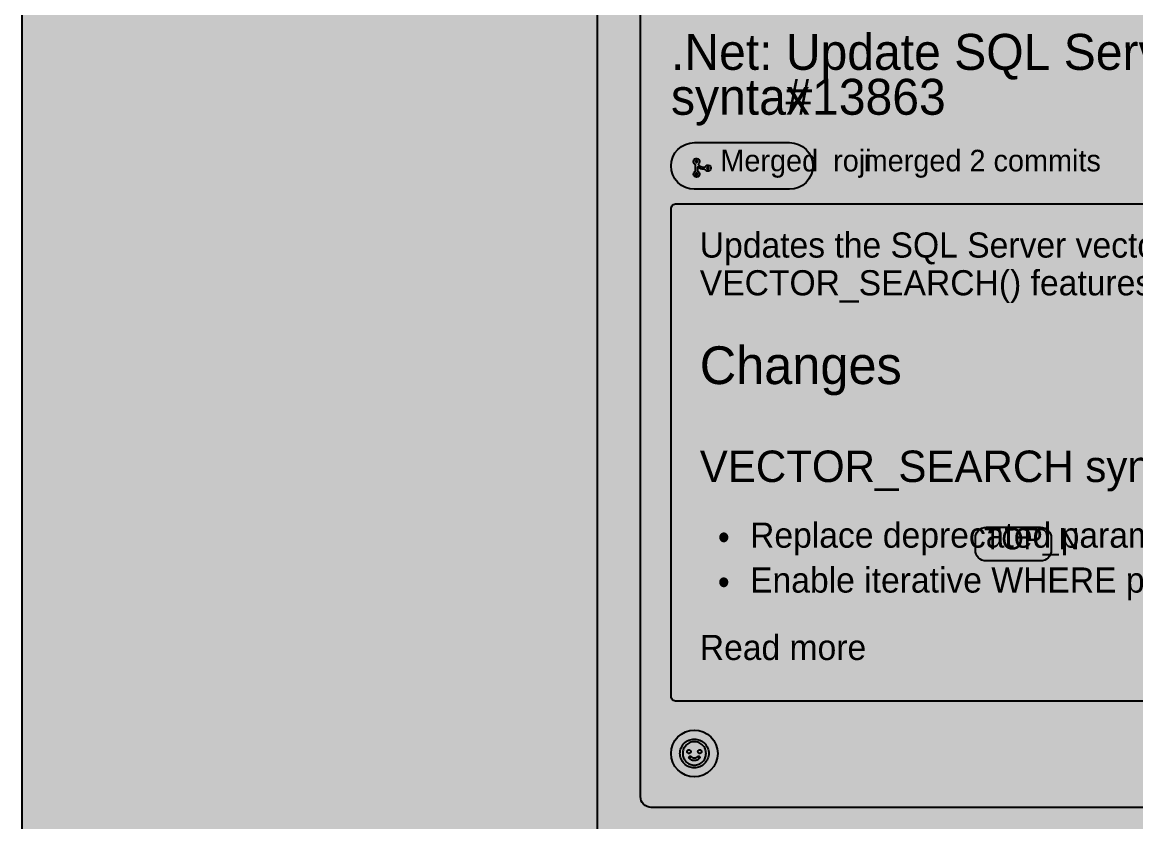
# Model space of a CAD drawing. Extents: x 0 to 2255, y 1 to 8699.
# Drawn here: x 0 to 620, y 7800 to 8245 of the extents above; entities that cross this region are included whole.
import ezdxf

# ---------------------------------------------------------------- set-up
doc = ezdxf.new("R2010")
doc.units = 0

msp = doc.modelspace()

# ---------------------------------------------------------------- hatches: boundary and pattern name
at = {"true_color": 0x0d1117}
for points in [[(0, 8699), (1280, 8699), (1280, 0.77), (0, 0.77)], [(0, 8635), (1280, 8635), (1280, 0.77), (0, 0.77)], [(0, 8635), (320, 8635), (320, 0.77), (0, 0.77)], [(350, 8315), (998.03, 8315), (998.03, 8315), (999.2, 8314.88), (1000.33, 8314.54), (1001.37, 8313.99), (1002.28, 8313.24), (1003.02, 8312.33), (1003.58, 8311.3), (1003.92, 8310.17), (1004.03, 8309), (1004.03, 7814.07), (1004.03, 7814.07), (1003.92, 7812.9), (1003.58, 7811.77), (1003.02, 7810.73), (1002.28, 7809.82), (1001.37, 7809.08), (1000.33, 7808.52), (999.2, 7808.18), (998.03, 7808.07), (350, 7808.07), (350, 7808.07), (348.83, 7808.18), (347.7, 7808.52), (346.67, 7809.08), (345.76, 7809.82), (345.01, 7810.73), (344.46, 7811.77), (344.12, 7812.9), (344, 7814.07), (344, 8309), (344, 8309), (344.12, 8310.17), (344.46, 8311.3), (345.01, 8312.33), (345.76, 8313.24), (346.67, 8313.99), (347.7, 8314.54), (348.83, 8314.88), (350, 8315)]]:
    msp.add_hatch(color=256, dxfattribs=at).paths.add_polyline_path(points, flags=0)
at = {"true_color": 0x010409}
msp.add_hatch(color=256, dxfattribs=at).paths.add_polyline_path([(0, 8635), (1280, 8635), (1280, 0.77), (0, 0.77)], flags=0)
at = {"true_color": 0x8957e5}
msp.add_hatch(color=256, dxfattribs=at).paths.add_polyline_path([(374, 8178), (426.93, 8178), (426.93, 8178), (429.47, 8177.75), (431.91, 8177.01), (434.16, 8175.81), (436.13, 8174.19), (437.74, 8172.22), (438.94, 8169.97), (439.68, 8167.54), (439.93, 8165), (439.93, 8165), (439.93, 8165), (439.68, 8162.46), (438.94, 8160.03), (437.74, 8157.78), (436.13, 8155.81), (434.16, 8154.19), (431.91, 8152.99), (429.47, 8152.25), (426.93, 8152), (374, 8152), (374, 8152), (371.46, 8152.25), (369.03, 8152.99), (366.78, 8154.19), (364.81, 8155.81), (363.19, 8157.78), (361.99, 8160.03), (361.25, 8162.46), (361, 8165), (361, 8165), (361, 8165), (361.25, 8167.54), (361.99, 8169.97), (363.19, 8172.22), (364.81, 8174.19), (366.78, 8175.81), (369.03, 8177.01), (371.46, 8177.75), (374, 8178)], flags=0)
at = {"true_color": 0xffffff}
h = msp.add_hatch(color=256, dxfattribs=at)
h.paths.add_polyline_path([(376.09, 8166.13), (376.46, 8165.56), (376.94, 8165.08), (377.51, 8164.71), (378.15, 8164.47), (378.83, 8164.38), (379.51, 8164.38), (380.06, 8164.58), (380.48, 8165.11), (381.08, 8165.43), (381.76, 8165.49), (382.4, 8165.28), (382.91, 8164.83), (383.2, 8164.21), (383.23, 8163.53), (382.98, 8162.9), (382.51, 8162.41), (381.88, 8162.15), (381.2, 8162.16), (380.58, 8162.44), (380.12, 8162.93), (379.64, 8163.25), (378.95, 8163.25), (378.27, 8163.3), (377.61, 8163.46), (376.98, 8163.72), (376.4, 8164.08), (375.88, 8164.52), (375.75, 8164.16), (375.75, 8163.48), (375.75, 8162.79), (375.75, 8162.11), (376.27, 8161.73), (376.69, 8161.2), (376.87, 8160.54), (376.78, 8159.87), (376.43, 8159.29), (375.87, 8158.9), (375.21, 8158.75), (374.54, 8158.88), (373.98, 8159.26), (373.61, 8159.83), (373.5, 8160.5), (373.66, 8161.16), (374.07, 8161.7), (374.62, 8162.06), (374.62, 8162.75), (374.62, 8163.43), (374.62, 8164.11), (374.62, 8164.8), (374.62, 8165.48), (374.45, 8166.05), (373.91, 8166.46), (373.58, 8167.05), (373.51, 8167.73), (373.71, 8168.38), (374.15, 8168.89), (374.76, 8169.19), (375.44, 8169.23), (376.08, 8169), (376.57, 8168.53), (376.84, 8167.91), (376.84, 8167.23), (376.58, 8166.6), (376.09, 8166.13)], flags=0)
h.paths.add_polyline_path([(375.19, 8159.88), (375.24, 8159.88), (375.3, 8159.89), (375.35, 8159.9), (375.4, 8159.92), (375.45, 8159.94), (375.5, 8159.97), (375.54, 8160), (375.59, 8160.04), (375.62, 8160.08), (375.66, 8160.13), (375.68, 8160.17), (375.71, 8160.22), (375.73, 8160.27), (375.74, 8160.33), (375.75, 8160.38), (375.75, 8160.44), (375.75, 8160.49), (375.74, 8160.55), (375.73, 8160.6), (375.71, 8160.65), (375.68, 8160.7), (375.66, 8160.75), (375.62, 8160.79), (375.59, 8160.84), (375.54, 8160.87), (375.5, 8160.91), (375.45, 8160.93), (375.4, 8160.96), (375.35, 8160.98), (375.3, 8160.99), (375.24, 8161), (375.19, 8161), (375.13, 8161), (375.08, 8160.99), (375.02, 8160.98), (374.97, 8160.96), (374.92, 8160.93), (374.88, 8160.91), (374.83, 8160.87), (374.79, 8160.84), (374.75, 8160.79), (374.72, 8160.75), (374.69, 8160.7), (374.67, 8160.65), (374.65, 8160.6), (374.64, 8160.55), (374.63, 8160.49), (374.62, 8160.44), (374.63, 8160.38), (374.64, 8160.33), (374.65, 8160.27), (374.67, 8160.22), (374.69, 8160.17), (374.72, 8160.13), (374.75, 8160.08), (374.79, 8160.04), (374.83, 8160), (374.88, 8159.97), (374.92, 8159.94), (374.97, 8159.92), (375.02, 8159.9), (375.08, 8159.89), (375.13, 8159.88), (375.19, 8159.88)], flags=0)
h.paths.add_polyline_path([(381.56, 8163.25), (381.62, 8163.25), (381.67, 8163.26), (381.73, 8163.27), (381.78, 8163.29), (381.83, 8163.32), (381.87, 8163.34), (381.92, 8163.38), (381.96, 8163.41), (382, 8163.46), (382.03, 8163.5), (382.06, 8163.55), (382.08, 8163.6), (382.1, 8163.65), (382.11, 8163.7), (382.12, 8163.76), (382.12, 8163.81), (382.12, 8163.87), (382.11, 8163.92), (382.1, 8163.98), (382.08, 8164.03), (382.06, 8164.08), (382.03, 8164.12), (382, 8164.17), (381.96, 8164.21), (381.92, 8164.25), (381.87, 8164.28), (381.83, 8164.31), (381.78, 8164.33), (381.73, 8164.35), (381.67, 8164.36), (381.62, 8164.37), (381.56, 8164.38), (381.51, 8164.37), (381.45, 8164.36), (381.4, 8164.35), (381.35, 8164.33), (381.3, 8164.31), (381.25, 8164.28), (381.21, 8164.25), (381.16, 8164.21), (381.13, 8164.17), (381.09, 8164.12), (381.07, 8164.08), (381.04, 8164.03), (381.02, 8163.98), (381.01, 8163.92), (381, 8163.87), (381, 8163.81), (381, 8163.76), (381.01, 8163.7), (381.02, 8163.65), (381.04, 8163.6), (381.07, 8163.55), (381.09, 8163.5), (381.13, 8163.46), (381.16, 8163.41), (381.21, 8163.38), (381.25, 8163.34), (381.3, 8163.32), (381.35, 8163.29), (381.4, 8163.27), (381.45, 8163.26), (381.51, 8163.25), (381.56, 8163.25)], flags=0)
h.paths.add_polyline_path([(375.75, 8167.56), (375.75, 8167.62), (375.74, 8167.67), (375.73, 8167.73), (375.71, 8167.78), (375.68, 8167.83), (375.65, 8167.87), (375.62, 8167.92), (375.58, 8167.96), (375.54, 8168), (375.5, 8168.03), (375.45, 8168.06), (375.4, 8168.08), (375.35, 8168.1), (375.3, 8168.11), (375.24, 8168.12), (375.19, 8168.12), (375.13, 8168.12), (375.08, 8168.11), (375.02, 8168.1), (374.97, 8168.08), (374.92, 8168.06), (374.87, 8168.03), (374.83, 8167.99), (374.79, 8167.96), (374.75, 8167.92), (374.72, 8167.87), (374.69, 8167.82), (374.67, 8167.77), (374.65, 8167.72), (374.64, 8167.67), (374.63, 8167.61), (374.62, 8167.56), (374.63, 8167.5), (374.64, 8167.45), (374.65, 8167.4), (374.67, 8167.34), (374.69, 8167.29), (374.72, 8167.25), (374.75, 8167.2), (374.79, 8167.16), (374.83, 8167.12), (374.88, 8167.09), (374.92, 8167.06), (374.97, 8167.04), (375.03, 8167.02), (375.08, 8167.01), (375.13, 8167), (375.19, 8167), (375.24, 8167), (375.3, 8167.01), (375.35, 8167.02), (375.4, 8167.04), (375.45, 8167.07), (375.5, 8167.09), (375.55, 8167.13), (375.59, 8167.16), (375.62, 8167.21), (375.66, 8167.25), (375.68, 8167.3), (375.71, 8167.35), (375.73, 8167.4), (375.74, 8167.45), (375.75, 8167.51), (375.75, 8167.56)], flags=0)
at = {"true_color": 0x151b23}
for points in [[(364, 8144), (984.03, 8144), (984.03, 8144), (984.62, 8143.94), (985.18, 8143.77), (985.7, 8143.49), (986.15, 8143.12), (986.53, 8142.67), (986.8, 8142.15), (986.98, 8141.59), (987.03, 8141), (987.03, 7870.07), (987.03, 7870.07), (986.98, 7869.48), (986.8, 7868.92), (986.53, 7868.4), (986.15, 7867.95), (985.7, 7867.57), (985.18, 7867.3), (984.62, 7867.12), (984.03, 7867.07), (364, 7867.07), (364, 7867.07), (363.41, 7867.12), (362.85, 7867.3), (362.33, 7867.57), (361.88, 7867.95), (361.51, 7868.4), (361.23, 7868.92), (361.06, 7869.48), (361, 7870.07), (361, 8141), (361, 8141), (361.06, 8141.59), (361.23, 8142.15), (361.51, 8142.67), (361.88, 8143.12), (362.33, 8143.49), (362.85, 8143.77), (363.41, 8143.94), (364, 8144)], [(374, 7851.07), (374, 7851.07), (374, 7851.07), (376.54, 7850.82), (378.97, 7850.08), (381.22, 7848.88), (383.19, 7847.26), (384.81, 7845.29), (386.01, 7843.04), (386.75, 7840.6), (387, 7838.07), (387, 7838.07), (387, 7838.07), (386.75, 7835.53), (386.01, 7833.09), (384.81, 7830.84), (383.19, 7828.87), (381.22, 7827.26), (378.97, 7826.06), (376.54, 7825.32), (374, 7825.07), (374, 7825.07), (374, 7825.07), (371.46, 7825.32), (369.03, 7826.06), (366.78, 7827.26), (364.81, 7828.87), (363.19, 7830.84), (361.99, 7833.09), (361.25, 7835.53), (361, 7838.07), (361, 7838.07), (361, 7838.07), (361.25, 7840.6), (361.99, 7843.04), (363.19, 7845.29), (364.81, 7847.26), (366.78, 7848.88), (369.03, 7850.08), (371.46, 7850.82), (374, 7851.07)]]:
    msp.add_hatch(color=256, dxfattribs=at).paths.add_polyline_path(points, flags=0)
at = {"true_color": 0x656c76}
msp.add_hatch(color=256, dxfattribs=at).paths.add_polyline_path([(536.35, 7963.95), (566.63, 7963.95), (566.63, 7963.95), (567.8, 7963.83), (568.93, 7963.49), (569.97, 7962.94), (570.88, 7962.19), (571.62, 7961.28), (572.18, 7960.25), (572.52, 7959.12), (572.63, 7957.95), (572.63, 7951.18), (572.63, 7951.18), (572.52, 7950.01), (572.18, 7948.89), (571.62, 7947.85), (570.88, 7946.94), (569.97, 7946.19), (568.93, 7945.64), (567.8, 7945.3), (566.63, 7945.18), (536.35, 7945.18), (536.35, 7945.18), (535.18, 7945.3), (534.05, 7945.64), (533.02, 7946.19), (532.11, 7946.94), (531.36, 7947.85), (530.81, 7948.89), (530.47, 7950.01), (530.35, 7951.18), (530.35, 7957.95), (530.35, 7957.95), (530.47, 7959.12), (530.81, 7960.25), (531.36, 7961.28), (532.11, 7962.19), (533.02, 7962.94), (534.05, 7963.49), (535.18, 7963.83), (536.35, 7963.95)], flags=0)
at = {"true_color": 0x9198a1}
h = msp.add_hatch(color=256, dxfattribs=at)
h.paths.add_polyline_path([(374, 7846.07), (374.78, 7846.03), (375.56, 7845.91), (376.32, 7845.72), (377.06, 7845.46), (377.77, 7845.12), (378.44, 7844.72), (379.08, 7844.25), (379.66, 7843.72), (380.18, 7843.14), (380.65, 7842.51), (381.06, 7841.84), (381.39, 7841.13), (381.66, 7840.39), (381.85, 7839.63), (381.96, 7838.85), (382, 7838.07), (381.96, 7837.28), (381.85, 7836.51), (381.66, 7835.74), (381.39, 7835), (381.06, 7834.29), (380.65, 7833.62), (380.18, 7832.99), (379.66, 7832.41), (379.08, 7831.88), (378.44, 7831.41), (377.77, 7831.01), (377.06, 7830.67), (376.32, 7830.41), (375.56, 7830.22), (374.78, 7830.1), (374, 7830.07), (373.22, 7830.1), (372.44, 7830.22), (371.68, 7830.41), (370.94, 7830.67), (370.23, 7831.01), (369.56, 7831.41), (368.92, 7831.88), (368.34, 7832.41), (367.82, 7832.99), (367.35, 7833.62), (366.94, 7834.29), (366.61, 7835), (366.34, 7835.74), (366.15, 7836.51), (366.04, 7837.28), (366, 7838.07), (366.04, 7838.85), (366.15, 7839.63), (366.34, 7840.39), (366.61, 7841.13), (366.94, 7841.84), (367.35, 7842.51), (367.82, 7843.14), (368.34, 7843.72), (368.92, 7844.25), (369.56, 7844.72), (370.23, 7845.12), (370.94, 7845.46), (371.68, 7845.72), (372.44, 7845.91), (373.22, 7846.03), (374, 7846.07)], flags=0)
h.paths.add_polyline_path([(367.5, 7838.07), (367.53, 7837.43), (367.62, 7836.8), (367.78, 7836.18), (367.99, 7835.58), (368.27, 7835), (368.59, 7834.46), (368.98, 7833.94), (369.4, 7833.47), (369.88, 7833.04), (370.39, 7832.66), (370.94, 7832.33), (371.51, 7832.06), (372.11, 7831.84), (372.73, 7831.69), (373.36, 7831.6), (374, 7831.57), (374.64, 7831.6), (375.27, 7831.69), (375.89, 7831.84), (376.49, 7832.06), (377.06, 7832.33), (377.61, 7832.66), (378.12, 7833.04), (378.6, 7833.47), (379.02, 7833.94), (379.41, 7834.46), (379.73, 7835), (380.01, 7835.58), (380.22, 7836.18), (380.38, 7836.8), (380.47, 7837.43), (380.5, 7838.07), (380.47, 7838.7), (380.38, 7839.34), (380.22, 7839.95), (380.01, 7840.55), (379.73, 7841.13), (379.41, 7841.68), (379.02, 7842.19), (378.6, 7842.66), (378.12, 7843.09), (377.61, 7843.47), (377.06, 7843.8), (376.49, 7844.07), (375.89, 7844.29), (375.27, 7844.44), (374.64, 7844.54), (374, 7844.57), (373.36, 7844.54), (372.73, 7844.44), (372.11, 7844.29), (371.51, 7844.07), (370.94, 7843.8), (370.39, 7843.47), (369.88, 7843.09), (369.4, 7842.66), (368.98, 7842.19), (368.59, 7841.68), (368.27, 7841.13), (367.99, 7840.55), (367.78, 7839.95), (367.62, 7839.34), (367.53, 7838.7), (367.5, 7838.07)], flags=0)
h.paths.add_polyline_path([(371.32, 7836.43), (371.55, 7836.54), (371.81, 7836.56), (372.05, 7836.5), (372.27, 7836.36), (372.44, 7836.17), (372.63, 7836), (372.84, 7835.86), (373.08, 7835.74), (373.32, 7835.66), (373.57, 7835.6), (373.82, 7835.57), (374.08, 7835.57), (374.34, 7835.59), (374.59, 7835.63), (374.84, 7835.71), (375.07, 7835.81), (375.29, 7835.94), (375.49, 7836.1), (375.67, 7836.29), (375.86, 7836.46), (376.1, 7836.55), (376.35, 7836.56), (376.6, 7836.49), (376.8, 7836.33), (376.94, 7836.12), (377, 7835.87), (376.97, 7835.61), (376.86, 7835.39), (376.73, 7835.22), (376.56, 7835.04), (376.36, 7834.87), (376.16, 7834.72), (375.94, 7834.58), (375.71, 7834.46), (375.48, 7834.35), (375.24, 7834.26), (374.99, 7834.19), (374.74, 7834.13), (374.49, 7834.09), (374.23, 7834.07), (373.97, 7834.07), (373.72, 7834.08), (373.46, 7834.1), (373.21, 7834.14), (372.96, 7834.2), (372.71, 7834.28), (372.47, 7834.37), (372.24, 7834.48), (372.01, 7834.61), (371.8, 7834.75), (371.6, 7834.91), (371.41, 7835.08), (371.23, 7835.27), (371.22, 7835.45), (371.43, 7835.59), (371.64, 7835.74), (371.65, 7835.74), (371.43, 7835.6), (371.22, 7835.45), (371.06, 7835.52), (371, 7835.77), (371.03, 7836.02), (371.14, 7836.25), (371.32, 7836.43)], flags=0)
h.paths.add_polyline_path([(378, 7839.07), (378, 7838.97), (377.98, 7838.87), (377.96, 7838.78), (377.92, 7838.68), (377.88, 7838.6), (377.83, 7838.51), (377.77, 7838.43), (377.71, 7838.36), (377.63, 7838.29), (377.56, 7838.24), (377.47, 7838.18), (377.38, 7838.14), (377.29, 7838.11), (377.2, 7838.09), (377.1, 7838.07), (377, 7838.07), (376.9, 7838.07), (376.8, 7838.09), (376.71, 7838.11), (376.62, 7838.14), (376.53, 7838.18), (376.44, 7838.24), (376.37, 7838.29), (376.29, 7838.36), (376.23, 7838.43), (376.17, 7838.51), (376.12, 7838.6), (376.08, 7838.68), (376.04, 7838.78), (376.02, 7838.87), (376, 7838.97), (376, 7839.07), (376, 7839.16), (376.02, 7839.26), (376.04, 7839.36), (376.08, 7839.45), (376.12, 7839.54), (376.17, 7839.62), (376.23, 7839.7), (376.29, 7839.77), (376.37, 7839.84), (376.44, 7839.9), (376.53, 7839.95), (376.62, 7839.99), (376.71, 7840.02), (376.8, 7840.05), (376.9, 7840.06), (377, 7840.07), (377.1, 7840.06), (377.2, 7840.05), (377.29, 7840.02), (377.38, 7839.99), (377.47, 7839.95), (377.56, 7839.9), (377.63, 7839.84), (377.71, 7839.77), (377.77, 7839.7), (377.83, 7839.62), (377.88, 7839.54), (377.92, 7839.45), (377.96, 7839.36), (377.98, 7839.26), (378, 7839.16), (378, 7839.07)], flags=0)
h.paths.add_polyline_path([(371, 7838.07), (370.9, 7838.07), (370.8, 7838.09), (370.71, 7838.11), (370.62, 7838.14), (370.53, 7838.18), (370.44, 7838.24), (370.37, 7838.29), (370.29, 7838.36), (370.23, 7838.43), (370.17, 7838.51), (370.12, 7838.6), (370.08, 7838.68), (370.04, 7838.78), (370.02, 7838.87), (370, 7838.97), (370, 7839.07), (370, 7839.16), (370.02, 7839.26), (370.04, 7839.36), (370.08, 7839.45), (370.12, 7839.54), (370.17, 7839.62), (370.23, 7839.7), (370.29, 7839.77), (370.37, 7839.84), (370.44, 7839.9), (370.53, 7839.95), (370.62, 7839.99), (370.71, 7840.02), (370.8, 7840.05), (370.9, 7840.06), (371, 7840.07), (371.1, 7840.06), (371.2, 7840.05), (371.29, 7840.02), (371.38, 7839.99), (371.47, 7839.95), (371.56, 7839.9), (371.63, 7839.84), (371.71, 7839.77), (371.77, 7839.7), (371.83, 7839.62), (371.88, 7839.54), (371.92, 7839.45), (371.96, 7839.36), (371.98, 7839.26), (372, 7839.16), (372, 7839.07), (372, 7838.97), (371.98, 7838.87), (371.96, 7838.78), (371.92, 7838.68), (371.88, 7838.6), (371.83, 7838.51), (371.77, 7838.43), (371.71, 7838.36), (371.63, 7838.29), (371.56, 7838.24), (371.47, 7838.18), (371.38, 7838.14), (371.29, 7838.11), (371.2, 7838.09), (371.1, 7838.07), (371, 7838.07)], flags=0)
h.paths.add_polyline_path([(376.25, 7835.82), (376.27, 7835.8), (376.29, 7835.79), (376.31, 7835.78), (376.32, 7835.76), (376.34, 7835.75), (376.36, 7835.74), (376.38, 7835.73), (376.4, 7835.71), (376.42, 7835.7), (376.44, 7835.69), (376.45, 7835.67), (376.47, 7835.66), (376.49, 7835.65), (376.51, 7835.63), (376.53, 7835.62), (376.55, 7835.61), (376.56, 7835.6), (376.58, 7835.58), (376.6, 7835.57), (376.62, 7835.56), (376.64, 7835.54), (376.66, 7835.53), (376.68, 7835.52), (376.69, 7835.5), (376.71, 7835.49), (376.73, 7835.48), (376.75, 7835.47), (376.77, 7835.45), (376.79, 7835.44), (376.8, 7835.43), (376.82, 7835.41), (376.84, 7835.4), (376.82, 7835.41), (376.8, 7835.43), (376.79, 7835.44), (376.77, 7835.45), (376.75, 7835.47), (376.73, 7835.48), (376.71, 7835.49), (376.69, 7835.5), (376.68, 7835.52), (376.66, 7835.53), (376.64, 7835.54), (376.62, 7835.56), (376.6, 7835.57), (376.58, 7835.58), (376.56, 7835.6), (376.55, 7835.61), (376.53, 7835.62), (376.51, 7835.63), (376.49, 7835.65), (376.47, 7835.66), (376.45, 7835.67), (376.44, 7835.69), (376.42, 7835.7), (376.4, 7835.71), (376.38, 7835.73), (376.36, 7835.74), (376.34, 7835.75), (376.32, 7835.76), (376.31, 7835.78), (376.29, 7835.79), (376.27, 7835.8), (376.25, 7835.82)], flags=0)

# ---------------------------------------------------------------- linework, layer by layer
at = {"true_color": 0x0d1117}
for points in [[(0, 8699), (1280, 8699), (1280, 0.77), (0, 0.77)], [(0, 8635), (1280, 8635), (1280, 0.77), (0, 0.77)], [(0, 8635), (320, 8635), (320, 0.77), (0, 0.77)]]:
    msp.add_lwpolyline(points, close=True, dxfattribs=at)
at = {"true_color": 0x010409}
msp.add_lwpolyline([(0, 8635), (1280, 8635), (1280, 0.77), (0, 0.77)], close=True, dxfattribs=at)
at = {"true_color": 0x3d444d}
msp.add_lwpolyline([(998.03, 7808.07), (350, 7808.07), (350, 7808.07), (348.83, 7808.18), (347.7, 7808.52), (346.67, 7809.08), (345.76, 7809.82), (345.01, 7810.73), (344.46, 7811.77), (344.12, 7812.9), (344, 7814.07), (344, 8309), (344, 8309), (344.12, 8310.17), (344.46, 8311.3), (345.01, 8312.33), (345.76, 8313.24), (346.67, 8313.99), (347.7, 8314.54), (348.83, 8314.88), (350, 8315), (350, 8315), (998.03, 8315)], dxfattribs=at)
at = {"true_color": 0x8957e5}
msp.add_lwpolyline([(374, 8178), (426.93, 8178), (426.93, 8178), (429.47, 8177.75), (431.91, 8177.01), (434.16, 8175.81), (436.13, 8174.19), (437.74, 8172.22), (438.94, 8169.97), (439.68, 8167.54), (439.93, 8165), (439.93, 8165), (439.93, 8165), (439.68, 8162.46), (438.94, 8160.03), (437.74, 8157.78), (436.13, 8155.81), (434.16, 8154.19), (431.91, 8152.99), (429.47, 8152.25), (426.93, 8152), (374, 8152), (374, 8152), (371.46, 8152.25), (369.03, 8152.99), (366.78, 8154.19), (364.81, 8155.81), (363.19, 8157.78), (361.99, 8160.03), (361.25, 8162.46), (361, 8165), (361, 8165), (361, 8165), (361.25, 8167.54), (361.99, 8169.97), (363.19, 8172.22), (364.81, 8174.19), (366.78, 8175.81), (369.03, 8177.01), (371.46, 8177.75), (374, 8178)], close=True, dxfattribs=at)
at = {"true_color": 0xffffff}
for points in [[(376.09, 8166.13), (376.46, 8165.56), (376.94, 8165.08), (377.51, 8164.71), (378.15, 8164.47), (378.83, 8164.38), (379.51, 8164.38), (380.06, 8164.58), (380.48, 8165.11), (381.08, 8165.43), (381.76, 8165.49), (382.4, 8165.28), (382.91, 8164.83), (383.2, 8164.21), (383.23, 8163.53), (382.98, 8162.9), (382.51, 8162.41), (381.88, 8162.15), (381.2, 8162.16), (380.58, 8162.44), (380.12, 8162.93), (379.64, 8163.25), (378.95, 8163.25), (378.27, 8163.3), (377.61, 8163.46), (376.98, 8163.72), (376.4, 8164.08), (375.88, 8164.52), (375.75, 8164.16), (375.75, 8163.48), (375.75, 8162.79), (375.75, 8162.11), (376.27, 8161.73), (376.69, 8161.2), (376.87, 8160.54), (376.78, 8159.87), (376.43, 8159.29), (375.87, 8158.9), (375.21, 8158.75), (374.54, 8158.88), (373.98, 8159.26), (373.61, 8159.83), (373.5, 8160.5), (373.66, 8161.16), (374.07, 8161.7), (374.62, 8162.06), (374.62, 8162.75), (374.62, 8163.43), (374.62, 8164.11), (374.62, 8164.8), (374.62, 8165.48), (374.45, 8166.05), (373.91, 8166.46), (373.58, 8167.05), (373.51, 8167.73), (373.71, 8168.38), (374.15, 8168.89), (374.76, 8169.19), (375.44, 8169.23), (376.08, 8169), (376.57, 8168.53), (376.84, 8167.91), (376.84, 8167.23), (376.58, 8166.6), (376.09, 8166.13)], [(375.75, 8167.56), (375.75, 8167.62), (375.74, 8167.67), (375.73, 8167.73), (375.71, 8167.78), (375.68, 8167.83), (375.65, 8167.87), (375.62, 8167.92), (375.58, 8167.96), (375.54, 8168), (375.5, 8168.03), (375.45, 8168.06), (375.4, 8168.08), (375.35, 8168.1), (375.3, 8168.11), (375.24, 8168.12), (375.19, 8168.12), (375.13, 8168.12), (375.08, 8168.11), (375.02, 8168.1), (374.97, 8168.08), (374.92, 8168.06), (374.87, 8168.03), (374.83, 8167.99), (374.79, 8167.96), (374.75, 8167.92), (374.72, 8167.87), (374.69, 8167.82), (374.67, 8167.77), (374.65, 8167.72), (374.64, 8167.67), (374.63, 8167.61), (374.62, 8167.56), (374.63, 8167.5), (374.64, 8167.45), (374.65, 8167.4), (374.67, 8167.34), (374.69, 8167.29), (374.72, 8167.25), (374.75, 8167.2), (374.79, 8167.16), (374.83, 8167.12), (374.88, 8167.09), (374.92, 8167.06), (374.97, 8167.04), (375.03, 8167.02), (375.08, 8167.01), (375.13, 8167), (375.19, 8167), (375.24, 8167), (375.3, 8167.01), (375.35, 8167.02), (375.4, 8167.04), (375.45, 8167.07), (375.5, 8167.09), (375.55, 8167.13), (375.59, 8167.16), (375.62, 8167.21), (375.66, 8167.25), (375.68, 8167.3), (375.71, 8167.35), (375.73, 8167.4), (375.74, 8167.45), (375.75, 8167.51), (375.75, 8167.56)], [(375.19, 8159.88), (375.24, 8159.88), (375.3, 8159.89), (375.35, 8159.9), (375.4, 8159.92), (375.45, 8159.94), (375.5, 8159.97), (375.54, 8160), (375.59, 8160.04), (375.62, 8160.08), (375.66, 8160.13), (375.68, 8160.17), (375.71, 8160.22), (375.73, 8160.27), (375.74, 8160.33), (375.75, 8160.38), (375.75, 8160.44), (375.75, 8160.49), (375.74, 8160.55), (375.73, 8160.6), (375.71, 8160.65), (375.68, 8160.7), (375.66, 8160.75), (375.62, 8160.79), (375.59, 8160.84), (375.54, 8160.87), (375.5, 8160.91), (375.45, 8160.93), (375.4, 8160.96), (375.35, 8160.98), (375.3, 8160.99), (375.24, 8161), (375.19, 8161), (375.13, 8161), (375.08, 8160.99), (375.02, 8160.98), (374.97, 8160.96), (374.92, 8160.93), (374.88, 8160.91), (374.83, 8160.87), (374.79, 8160.84), (374.75, 8160.79), (374.72, 8160.75), (374.69, 8160.7), (374.67, 8160.65), (374.65, 8160.6), (374.64, 8160.55), (374.63, 8160.49), (374.62, 8160.44), (374.63, 8160.38), (374.64, 8160.33), (374.65, 8160.27), (374.67, 8160.22), (374.69, 8160.17), (374.72, 8160.13), (374.75, 8160.08), (374.79, 8160.04), (374.83, 8160), (374.88, 8159.97), (374.92, 8159.94), (374.97, 8159.92), (375.02, 8159.9), (375.08, 8159.89), (375.13, 8159.88), (375.19, 8159.88)], [(381.56, 8163.25), (381.62, 8163.25), (381.67, 8163.26), (381.73, 8163.27), (381.78, 8163.29), (381.83, 8163.32), (381.87, 8163.34), (381.92, 8163.38), (381.96, 8163.41), (382, 8163.46), (382.03, 8163.5), (382.06, 8163.55), (382.08, 8163.6), (382.1, 8163.65), (382.11, 8163.7), (382.12, 8163.76), (382.12, 8163.81), (382.12, 8163.87), (382.11, 8163.92), (382.1, 8163.98), (382.08, 8164.03), (382.06, 8164.08), (382.03, 8164.12), (382, 8164.17), (381.96, 8164.21), (381.92, 8164.25), (381.87, 8164.28), (381.83, 8164.31), (381.78, 8164.33), (381.73, 8164.35), (381.67, 8164.36), (381.62, 8164.37), (381.56, 8164.38), (381.51, 8164.37), (381.45, 8164.36), (381.4, 8164.35), (381.35, 8164.33), (381.3, 8164.31), (381.25, 8164.28), (381.21, 8164.25), (381.16, 8164.21), (381.13, 8164.17), (381.09, 8164.12), (381.07, 8164.08), (381.04, 8164.03), (381.02, 8163.98), (381.01, 8163.92), (381, 8163.87), (381, 8163.81), (381, 8163.76), (381.01, 8163.7), (381.02, 8163.65), (381.04, 8163.6), (381.07, 8163.55), (381.09, 8163.5), (381.13, 8163.46), (381.16, 8163.41), (381.21, 8163.38), (381.25, 8163.34), (381.3, 8163.32), (381.35, 8163.29), (381.4, 8163.27), (381.45, 8163.26), (381.51, 8163.25), (381.56, 8163.25)]]:
    msp.add_lwpolyline(points, close=True, dxfattribs=at)
at = {"true_color": 0x151b23}
msp.add_lwpolyline([(984.03, 7867.07), (364, 7867.07), (364, 7867.07), (363.41, 7867.12), (362.85, 7867.3), (362.33, 7867.57), (361.88, 7867.95), (361.51, 7868.4), (361.23, 7868.92), (361.06, 7869.48), (361, 7870.07), (361, 8141), (361, 8141), (361.06, 8141.59), (361.23, 8142.15), (361.51, 8142.67), (361.88, 8143.12), (362.33, 8143.49), (362.85, 8143.77), (363.41, 8143.94), (364, 8144), (364, 8144), (984.03, 8144)], dxfattribs=at)
at = {"true_color": 0x656c76}
msp.add_lwpolyline([(536.35, 7963.95), (566.63, 7963.95), (566.63, 7963.95), (567.8, 7963.83), (568.93, 7963.49), (569.97, 7962.94), (570.88, 7962.19), (571.62, 7961.28), (572.18, 7960.25), (572.52, 7959.12), (572.63, 7957.95), (572.63, 7951.18), (572.63, 7951.18), (572.52, 7950.01), (572.18, 7948.89), (571.62, 7947.85), (570.88, 7946.94), (569.97, 7946.19), (568.93, 7945.64), (567.8, 7945.3), (566.63, 7945.18), (536.35, 7945.18), (536.35, 7945.18), (535.18, 7945.3), (534.05, 7945.64), (533.02, 7946.19), (532.11, 7946.94), (531.36, 7947.85), (530.81, 7948.89), (530.47, 7950.01), (530.35, 7951.18), (530.35, 7957.95), (530.35, 7957.95), (530.47, 7959.12), (530.81, 7960.25), (531.36, 7961.28), (532.11, 7962.19), (533.02, 7962.94), (534.05, 7963.49), (535.18, 7963.83), (536.35, 7963.95)], close=True, dxfattribs=at)
at = {"true_color": 0x3d444d}
msp.add_lwpolyline([(374, 7851.07), (374, 7851.07), (374, 7851.07), (376.54, 7850.82), (378.97, 7850.08), (381.22, 7848.88), (383.19, 7847.26), (384.81, 7845.29), (386.01, 7843.04), (386.75, 7840.6), (387, 7838.07), (387, 7838.07), (387, 7838.07), (386.75, 7835.53), (386.01, 7833.09), (384.81, 7830.84), (383.19, 7828.87), (381.22, 7827.26), (378.97, 7826.06), (376.54, 7825.32), (374, 7825.07), (374, 7825.07), (374, 7825.07), (371.46, 7825.32), (369.03, 7826.06), (366.78, 7827.26), (364.81, 7828.87), (363.19, 7830.84), (361.99, 7833.09), (361.25, 7835.53), (361, 7838.07), (361, 7838.07), (361, 7838.07), (361.25, 7840.6), (361.99, 7843.04), (363.19, 7845.29), (364.81, 7847.26), (366.78, 7848.88), (369.03, 7850.08), (371.46, 7850.82), (374, 7851.07)], close=True, dxfattribs=at)
at = {"true_color": 0x9198a1}
for points in [[(374, 7846.07), (374.78, 7846.03), (375.56, 7845.91), (376.32, 7845.72), (377.06, 7845.46), (377.77, 7845.12), (378.44, 7844.72), (379.08, 7844.25), (379.66, 7843.72), (380.18, 7843.14), (380.65, 7842.51), (381.06, 7841.84), (381.39, 7841.13), (381.66, 7840.39), (381.85, 7839.63), (381.96, 7838.85), (382, 7838.07), (381.96, 7837.28), (381.85, 7836.51), (381.66, 7835.74), (381.39, 7835), (381.06, 7834.29), (380.65, 7833.62), (380.18, 7832.99), (379.66, 7832.41), (379.08, 7831.88), (378.44, 7831.41), (377.77, 7831.01), (377.06, 7830.67), (376.32, 7830.41), (375.56, 7830.22), (374.78, 7830.1), (374, 7830.07), (373.22, 7830.1), (372.44, 7830.22), (371.68, 7830.41), (370.94, 7830.67), (370.23, 7831.01), (369.56, 7831.41), (368.92, 7831.88), (368.34, 7832.41), (367.82, 7832.99), (367.35, 7833.62), (366.94, 7834.29), (366.61, 7835), (366.34, 7835.74), (366.15, 7836.51), (366.04, 7837.28), (366, 7838.07), (366.04, 7838.85), (366.15, 7839.63), (366.34, 7840.39), (366.61, 7841.13), (366.94, 7841.84), (367.35, 7842.51), (367.82, 7843.14), (368.34, 7843.72), (368.92, 7844.25), (369.56, 7844.72), (370.23, 7845.12), (370.94, 7845.46), (371.68, 7845.72), (372.44, 7845.91), (373.22, 7846.03), (374, 7846.07)], [(367.5, 7838.07), (367.53, 7837.43), (367.62, 7836.8), (367.78, 7836.18), (367.99, 7835.58), (368.27, 7835), (368.59, 7834.46), (368.98, 7833.94), (369.4, 7833.47), (369.88, 7833.04), (370.39, 7832.66), (370.94, 7832.33), (371.51, 7832.06), (372.11, 7831.84), (372.73, 7831.69), (373.36, 7831.6), (374, 7831.57), (374.64, 7831.6), (375.27, 7831.69), (375.89, 7831.84), (376.49, 7832.06), (377.06, 7832.33), (377.61, 7832.66), (378.12, 7833.04), (378.6, 7833.47), (379.02, 7833.94), (379.41, 7834.46), (379.73, 7835), (380.01, 7835.58), (380.22, 7836.18), (380.38, 7836.8), (380.47, 7837.43), (380.5, 7838.07), (380.47, 7838.7), (380.38, 7839.34), (380.22, 7839.95), (380.01, 7840.55), (379.73, 7841.13), (379.41, 7841.68), (379.02, 7842.19), (378.6, 7842.66), (378.12, 7843.09), (377.61, 7843.47), (377.06, 7843.8), (376.49, 7844.07), (375.89, 7844.29), (375.27, 7844.44), (374.64, 7844.54), (374, 7844.57), (373.36, 7844.54), (372.73, 7844.44), (372.11, 7844.29), (371.51, 7844.07), (370.94, 7843.8), (370.39, 7843.47), (369.88, 7843.09), (369.4, 7842.66), (368.98, 7842.19), (368.59, 7841.68), (368.27, 7841.13), (367.99, 7840.55), (367.78, 7839.95), (367.62, 7839.34), (367.53, 7838.7), (367.5, 7838.07)], [(371, 7838.07), (370.9, 7838.07), (370.8, 7838.09), (370.71, 7838.11), (370.62, 7838.14), (370.53, 7838.18), (370.44, 7838.24), (370.37, 7838.29), (370.29, 7838.36), (370.23, 7838.43), (370.17, 7838.51), (370.12, 7838.6), (370.08, 7838.68), (370.04, 7838.78), (370.02, 7838.87), (370, 7838.97), (370, 7839.07), (370, 7839.16), (370.02, 7839.26), (370.04, 7839.36), (370.08, 7839.45), (370.12, 7839.54), (370.17, 7839.62), (370.23, 7839.7), (370.29, 7839.77), (370.37, 7839.84), (370.44, 7839.9), (370.53, 7839.95), (370.62, 7839.99), (370.71, 7840.02), (370.8, 7840.05), (370.9, 7840.06), (371, 7840.07), (371.1, 7840.06), (371.2, 7840.05), (371.29, 7840.02), (371.38, 7839.99), (371.47, 7839.95), (371.56, 7839.9), (371.63, 7839.84), (371.71, 7839.77), (371.77, 7839.7), (371.83, 7839.62), (371.88, 7839.54), (371.92, 7839.45), (371.96, 7839.36), (371.98, 7839.26), (372, 7839.16), (372, 7839.07), (372, 7838.97), (371.98, 7838.87), (371.96, 7838.78), (371.92, 7838.68), (371.88, 7838.6), (371.83, 7838.51), (371.77, 7838.43), (371.71, 7838.36), (371.63, 7838.29), (371.56, 7838.24), (371.47, 7838.18), (371.38, 7838.14), (371.29, 7838.11), (371.2, 7838.09), (371.1, 7838.07), (371, 7838.07)], [(378, 7839.07), (378, 7838.97), (377.98, 7838.87), (377.96, 7838.78), (377.92, 7838.68), (377.88, 7838.6), (377.83, 7838.51), (377.77, 7838.43), (377.71, 7838.36), (377.63, 7838.29), (377.56, 7838.24), (377.47, 7838.18), (377.38, 7838.14), (377.29, 7838.11), (377.2, 7838.09), (377.1, 7838.07), (377, 7838.07), (376.9, 7838.07), (376.8, 7838.09), (376.71, 7838.11), (376.62, 7838.14), (376.53, 7838.18), (376.44, 7838.24), (376.37, 7838.29), (376.29, 7838.36), (376.23, 7838.43), (376.17, 7838.51), (376.12, 7838.6), (376.08, 7838.68), (376.04, 7838.78), (376.02, 7838.87), (376, 7838.97), (376, 7839.07), (376, 7839.16), (376.02, 7839.26), (376.04, 7839.36), (376.08, 7839.45), (376.12, 7839.54), (376.17, 7839.62), (376.23, 7839.7), (376.29, 7839.77), (376.37, 7839.84), (376.44, 7839.9), (376.53, 7839.95), (376.62, 7839.99), (376.71, 7840.02), (376.8, 7840.05), (376.9, 7840.06), (377, 7840.07), (377.1, 7840.06), (377.2, 7840.05), (377.29, 7840.02), (377.38, 7839.99), (377.47, 7839.95), (377.56, 7839.9), (377.63, 7839.84), (377.71, 7839.77), (377.77, 7839.7), (377.83, 7839.62), (377.88, 7839.54), (377.92, 7839.45), (377.96, 7839.36), (377.98, 7839.26), (378, 7839.16), (378, 7839.07)], [(371.32, 7836.43), (371.55, 7836.54), (371.81, 7836.56), (372.05, 7836.5), (372.27, 7836.36), (372.44, 7836.17), (372.63, 7836), (372.84, 7835.86), (373.08, 7835.74), (373.32, 7835.66), (373.57, 7835.6), (373.82, 7835.57), (374.08, 7835.57), (374.34, 7835.59), (374.59, 7835.63), (374.84, 7835.71), (375.07, 7835.81), (375.29, 7835.94), (375.49, 7836.1), (375.67, 7836.29), (375.86, 7836.46), (376.1, 7836.55), (376.35, 7836.56), (376.6, 7836.49), (376.8, 7836.33), (376.94, 7836.12), (377, 7835.87), (376.97, 7835.61), (376.86, 7835.39), (376.73, 7835.22), (376.56, 7835.04), (376.36, 7834.87), (376.16, 7834.72), (375.94, 7834.58), (375.71, 7834.46), (375.48, 7834.35), (375.24, 7834.26), (374.99, 7834.19), (374.74, 7834.13), (374.49, 7834.09), (374.23, 7834.07), (373.97, 7834.07), (373.72, 7834.08), (373.46, 7834.1), (373.21, 7834.14), (372.96, 7834.2), (372.71, 7834.28), (372.47, 7834.37), (372.24, 7834.48), (372.01, 7834.61), (371.8, 7834.75), (371.6, 7834.91), (371.41, 7835.08), (371.23, 7835.27), (371.22, 7835.45), (371.43, 7835.59), (371.64, 7835.74), (371.65, 7835.74), (371.43, 7835.6), (371.22, 7835.45), (371.06, 7835.52), (371, 7835.77), (371.03, 7836.02), (371.14, 7836.25), (371.32, 7836.43)], [(376.25, 7835.82), (376.27, 7835.8), (376.29, 7835.79), (376.31, 7835.78), (376.32, 7835.76), (376.34, 7835.75), (376.36, 7835.74), (376.38, 7835.73), (376.4, 7835.71), (376.42, 7835.7), (376.44, 7835.69), (376.45, 7835.67), (376.47, 7835.66), (376.49, 7835.65), (376.51, 7835.63), (376.53, 7835.62), (376.55, 7835.61), (376.56, 7835.6), (376.58, 7835.58), (376.6, 7835.57), (376.62, 7835.56), (376.64, 7835.54), (376.66, 7835.53), (376.68, 7835.52), (376.69, 7835.5), (376.71, 7835.49), (376.73, 7835.48), (376.75, 7835.47), (376.77, 7835.45), (376.79, 7835.44), (376.8, 7835.43), (376.82, 7835.41), (376.84, 7835.4), (376.82, 7835.41), (376.8, 7835.43), (376.79, 7835.44), (376.77, 7835.45), (376.75, 7835.47), (376.73, 7835.48), (376.71, 7835.49), (376.69, 7835.5), (376.68, 7835.52), (376.66, 7835.53), (376.64, 7835.54), (376.62, 7835.56), (376.6, 7835.57), (376.58, 7835.58), (376.56, 7835.6), (376.55, 7835.61), (376.53, 7835.62), (376.51, 7835.63), (376.49, 7835.65), (376.47, 7835.66), (376.45, 7835.67), (376.44, 7835.69), (376.42, 7835.7), (376.4, 7835.71), (376.38, 7835.73), (376.36, 7835.74), (376.34, 7835.75), (376.32, 7835.76), (376.31, 7835.78), (376.29, 7835.79), (376.27, 7835.8), (376.25, 7835.82)]]:
    msp.add_lwpolyline(points, close=True, dxfattribs=at)

# ---------------------------------------------------------------- texts
at = {"true_color": 0xf0f6fc}
for s, height, p in [('.Net: Update SQL Server vector search to latest VECTOR_SEARCH()', 20, (361, 8218.5)), ('syntax ', 20, (361, 8193.5)), ('Updates the SQL Server vector store connector to support the latest Azure SQL', 14, (377, 8114)), ('VECTOR_SEARCH() features, matching what was done in EF Core (', 14, (377, 8093)), ('Changes', 21, (377, 8043.62)), ('VECTOR_SEARCH syntax update', 17.5, (377, 7989.12)), ('Replace deprecated ', 14, (405, 7952.57)), ('TOP_N', 11.9, (535.12, 7951.59)), (' parameter with ', 14, (572.63, 7952.57)), ('•', 14, (387.08, 7951.57)), ('Enable iterative WHERE predicates are now applied during the vector search pro…', 14, (405, 7927.57)), ('•', 14, (387.08, 7926.57)), ('Read more', 14, (377, 7890.07))]:
    msp.add_text(s, height=height, dxfattribs=at).set_placement(p)
at = {"true_color": 0x9198a1}
for s, height, p in [('#13863', 20, (424.63, 8193.5)), ('roji', 12, (451.22, 8162)), ('merged 2 commits', 12, (468.22, 8162))]:
    msp.add_text(s, height=height, dxfattribs=at).set_placement(p)
at = {"true_color": 0xffffff}
msp.add_text(' Merged', height=12, dxfattribs=at).set_placement((384, 8162))

doc.saveas('drawing.dxf')
